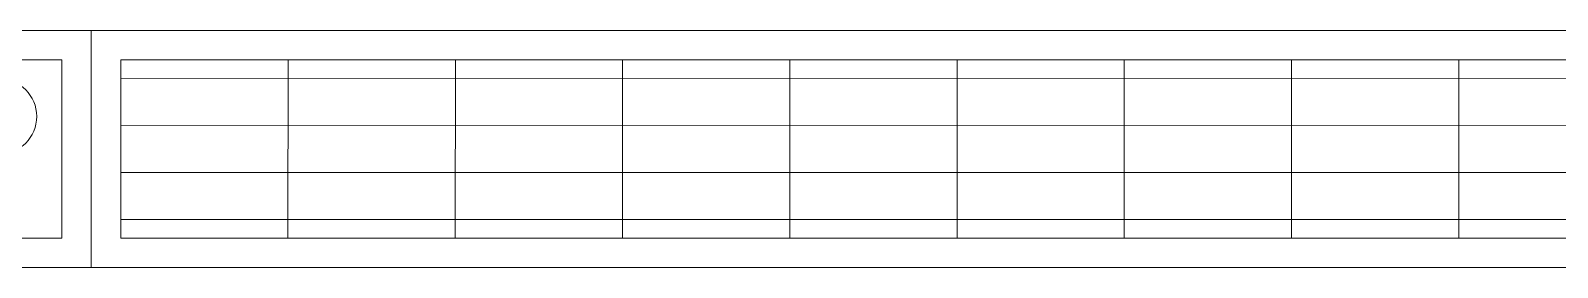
# Model space of a CAD drawing. Extents: x -2598 to 23780, y 0 to 8114.
# Drawn here: x 2267.4 to 2396.3, y 365 to 385 of the extents above; entities that cross this region are included whole.
import ezdxf

# ---------------------------------------------------------------- set-up
doc = ezdxf.new("R2010")
doc.units = 0
doc.header["$LTSCALE"] = 25
doc.header["$MEASUREMENT"] = 0
doc.layers.get('0').update_dxf_attribs({"color": 9, "lineweight": 9})
doc.layers.add('32', color=9, linetype='Continuous', lineweight=9)

# ---------------------------------------------------------------- blocks, each defined once
blk = doc.blocks.new('p-konvektor_audi')
for p, q in [((250, 89.48), (0, 89.47)), ((250, 89.47), (0, 89.48)), ((0, 89.48), (0, 69.47)), ((250, 69.47), (250, 89.47)), ((16.61, 71.95), (16.6, 86.99)), ((30.73, 71.95), (30.72, 86.99)), ((44.85, 71.95), (44.84, 86.99)), ((58.96, 71.95), (58.96, 86.99)), ((73.08, 71.95), (73.08, 86.99)), ((87.2, 71.95), (87.2, 86.99)), ((101.32, 71.95), (101.32, 86.99)), ((115.44, 71.95), (115.44, 86.99)), ((199.29, 85.44), (2.49, 85.42)), ((196.99, 81.46), (2.49, 81.45)), ((194.68, 77.48), (2.49, 77.47)), ((192.38, 73.51), (2.49, 73.49)), ((0, 69.47), (250, 69.47))]:
    blk.add_line(p, q)
for points in [[(250, 89.47), (0, 89.47), (0, 69.47), (250, 69.47)], [(247.51, 86.99), (247.51, 71.95), (2.49, 71.95), (2.49, 86.99)]]:
    blk.add_lwpolyline(points, close=True)
blk.add_circle((242.21, 76.72), 3.18)

msp = doc.modelspace()

# ---------------------------------------------------------------- block references
at = {"layer": '32', "xscale": -1, "rotation": 180}
for p in [(2022.5, 454.48), (2272.5, 454.48)]:
    msp.add_blockref('p-konvektor_audi', p, dxfattribs=at)

doc.saveas('drawing.dxf')
